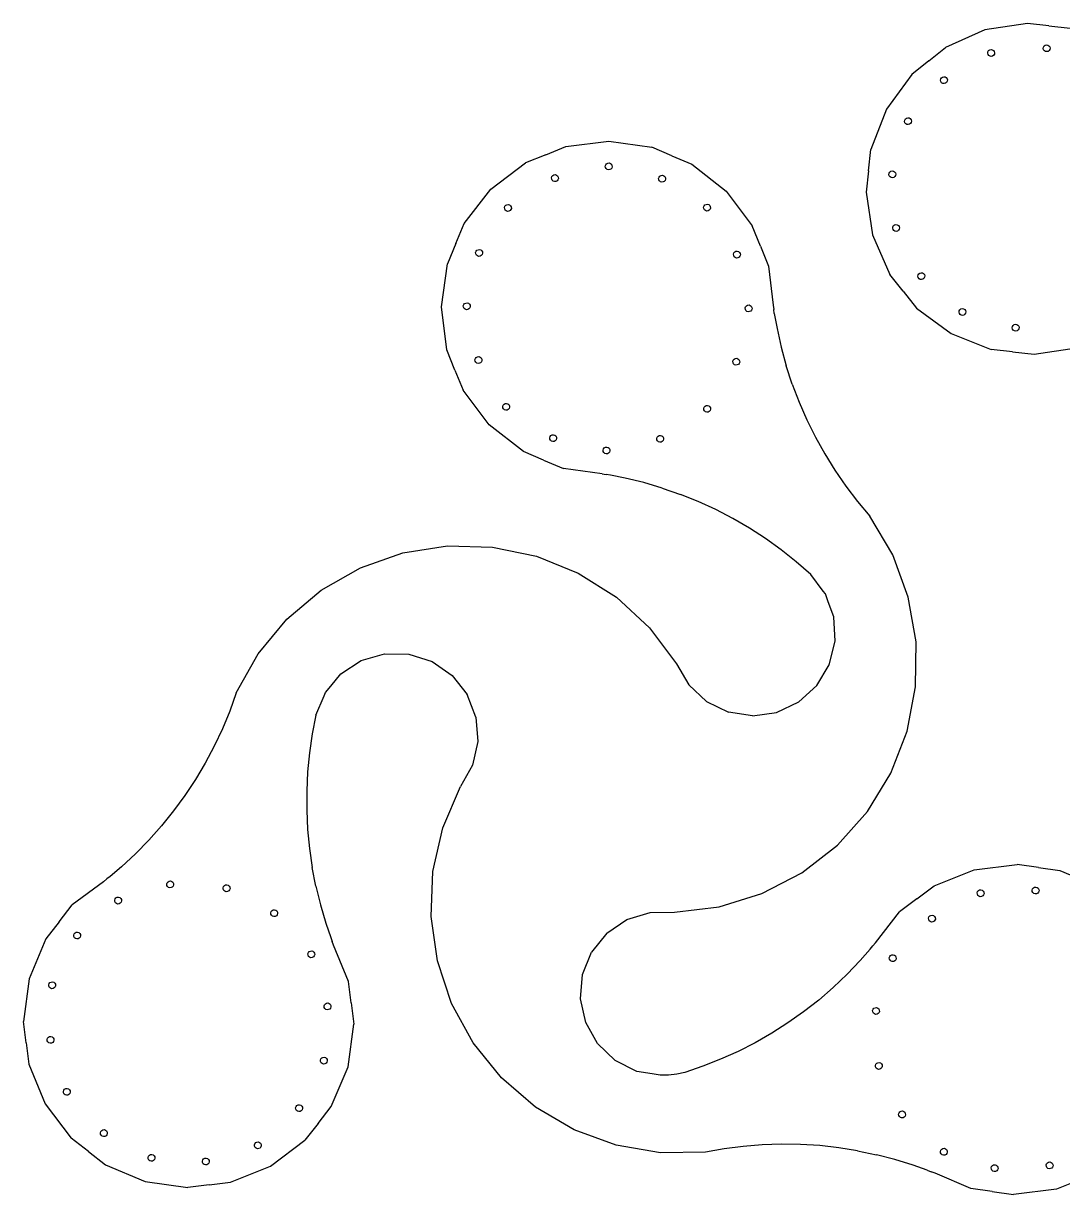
# Model space of a CAD drawing. Extents: x 31 to 183, y 98 to 185.
# Drawn here: x 30.9 to 106.8, y 98 to 183.5 of the extents above; entities that cross this region are included whole.
import ezdxf

# ---------------------------------------------------------------- set-up
doc = ezdxf.new("R2010")
doc.units = 0
doc.layers.add('ink_ext_XXXXXX', color=7, linetype='CONTINUOUS')

msp = doc.modelspace()

# ---------------------------------------------------------------- linework, layer by layer
at = {"layer": 'ink_ext_XXXXXX', "color": 7}
for points in [[(101.08657, 183.015071), (98.209777, 181.746477)], [(104.193198, 183.493484), (101.08657, 183.015071)], [(105.755397, 183.320699), (104.193198, 183.493484)], [(105.755397, 183.320699), (107.317819, 183.148021)], [(96.984072, 180.760334), (98.209777, 181.746477)], [(96.984072, 180.760334), (95.758566, 179.774676)], [(95.758566, 179.774676), (93.899642, 177.234553)], [(93.899642, 177.234553), (92.758902, 174.299041)], [(69.023744, 173.901216), (70.49243, 174.498521)], [(70.49243, 174.498521), (73.638118, 174.889606)], [(73.638118, 174.889606), (76.777309, 174.449661)], [(78.236343, 173.82915), (76.777309, 174.449661)], [(69.023744, 173.901216), (67.555371, 173.303523)], [(78.236343, 173.82915), (79.695376, 173.20864)], [(92.585974, 172.733768), (92.758902, 174.299041)], [(65.027764, 171.386505), (67.555371, 173.303523)], [(79.695376, 173.20864), (82.193266, 171.251943)], [(92.585974, 172.733768), (92.413325, 171.168236)], [(63.081342, 168.878633), (65.027764, 171.386505)], [(82.193266, 171.251943), (84.099837, 168.713046)], [(92.413325, 171.168236), (92.885974, 168.055322)], [(62.464936, 167.414898), (63.081342, 168.878633)], [(84.693065, 167.239479), (84.099837, 168.713046)], [(92.885974, 168.055322), (94.144844, 165.170793)], [(62.464936, 167.414898), (61.848918, 165.951475)], [(84.693065, 167.239479), (85.28598, 165.7663)], [(61.414214, 162.804975), (61.848918, 165.951475)], [(85.28598, 165.7663), (85.619058, 162.914303)], [(95.124508, 163.940884), (94.144844, 165.170793)], [(95.124508, 163.940884), (96.104118, 162.711338)], [(61.805432, 159.653951), (61.414214, 162.804975)], [(85.619058, 162.914303), (85.670895, 162.612764)], [(85.707934, 162.308922), (85.670895, 162.612764)], [(96.104118, 162.711338), (98.631054, 160.843584)], [(85.707934, 162.308922), (85.909904, 161.223636)], [(85.909904, 161.223636), (86.215687, 159.848222)], [(98.631054, 160.843584), (101.554159, 159.695086)], [(62.401068, 158.182962), (61.805432, 159.653951)], [(86.215687, 159.848222), (86.586792, 158.489516)], [(103.113974, 159.52), (101.554159, 159.695086)], [(103.113974, 159.52), (104.674324, 159.344776)], [(104.674324, 159.344776), (107.780046, 159.816123)], [(87.023211, 157.150714), (86.586792, 158.489516)], [(62.401068, 158.182962), (62.996041, 156.712399)], [(64.903721, 154.180479), (62.996041, 156.712399)], [(87.023211, 157.150714), (87.523179, 155.8352)], [(87.523179, 155.8352), (88.085912, 154.545542)], [(67.399138, 152.230436), (64.903721, 154.180479)], [(88.085912, 154.545542), (88.709996, 153.285086)], [(88.709996, 153.285086), (89.393944, 152.056479)], [(68.855593, 151.612334), (67.399138, 152.230436)], [(68.855593, 151.612334), (70.31201, 150.99388)], [(89.393944, 152.056479), (90.135954, 150.862752)], [(73.144549, 150.612295), (70.31201, 150.99388)], [(73.144549, 150.612295), (73.444225, 150.555044)], [(73.746584, 150.512761), (73.444225, 150.555044)], [(74.823403, 150.291974), (73.746584, 150.512761)], [(90.135954, 150.862752), (90.934889, 149.706513)], [(76.18797, 149.96271), (74.823403, 150.291974)], [(77.535471, 149.567518), (76.18797, 149.96271)], [(90.934889, 149.706513), (91.788246, 148.590871)], [(77.535471, 149.567518), (78.862201, 149.108219)], [(80.164963, 148.584803), (78.862201, 149.108219)], [(81.441104, 147.998977), (80.164963, 148.584803)], [(82.686918, 147.35256), (81.441104, 147.998977)], [(91.788246, 148.590871), (92.694112, 147.517808)], [(83.900377, 146.646483), (82.686918, 147.35256)], [(94.363989, 144.680192), (92.694112, 147.517808)], [(85.078162, 145.882877), (83.900377, 146.646483)], [(86.217581, 145.063099), (85.078162, 145.882877)], [(55.494009, 143.74271), (58.596448, 144.829693)], [(58.596448, 144.829693), (61.844983, 145.341653)], [(61.844983, 145.341653), (65.133111, 145.261724)], [(65.133111, 145.261724), (68.354316, 144.592556)], [(68.354316, 144.592556), (71.403425, 143.355813)], [(87.316019, 144.189205), (86.217581, 145.063099)], [(95.497297, 141.58942), (94.363989, 144.680192)], [(52.638034, 142.116334), (55.494009, 143.74271)], [(88.370546, 143.263642), (87.316019, 144.189205)], [(71.403425, 143.355813), (74.181561, 141.591996)], [(89.292225, 142.044805), (88.370546, 143.263642)], [(50.121906, 140.003625), (52.638034, 142.116334)], [(89.655718, 141.252176), (89.443382, 141.844652), (89.292225, 142.044805)], [(74.181561, 141.591996), (76.597745, 139.358849)], [(90.054677, 140.173971), (89.655718, 141.252176)], [(96.058058, 138.345898), (95.497297, 141.58942)], [(48.026573, 137.473892), (50.121906, 140.003625)], [(90.150635, 138.397223), (90.054677, 140.173971)], [(76.597745, 139.358849), (78.574004, 136.729384)], [(89.723555, 136.669593), (90.150635, 138.397223)], [(96.028625, 135.055501), (96.058058, 138.345898)], [(46.420165, 134.609183), (48.026573, 137.473892)], [(54.070958, 135.998702), (55.556119, 136.971415)], [(55.556119, 136.971415), (57.261109, 137.466871)], [(57.261109, 137.466871), (59.03751, 137.441513)], [(59.03751, 137.441513), (60.729406, 136.897299)], [(60.729406, 136.897299), (62.189434, 135.882459)], [(53.341132, 135.113551), (54.070958, 135.998702)], [(78.574004, 136.729384), (79.467315, 135.192489)], [(88.811098, 135.142428), (89.723555, 136.669593)], [(52.936124, 134.633264), (53.341132, 135.113551)], [(62.189434, 135.882459), (63.289126, 134.485403)], [(79.467315, 135.192489), (80.770906, 133.984507)], [(87.492895, 133.948337), (88.811098, 135.142428)], [(46.420165, 134.609183), (45.950951, 133.289203)], [(52.25053, 132.995691), (52.839443, 134.402078)], [(52.839443, 134.402078), (52.936124, 134.633264)], [(63.933107, 132.828219), (63.289126, 134.485403)], [(95.409819, 131.824236), (96.028625, 135.055501)], [(80.770906, 133.984507), (82.369856, 133.210832)], [(85.88423, 133.191948), (87.492895, 133.948337)], [(45.950951, 133.289203), (45.418435, 131.994167)], [(52.25053, 132.995691), (51.981487, 131.620353)], [(63.933107, 132.828219), (64.065086, 131.056446)], [(84.12559, 132.938615), (82.369856, 133.210832)], [(84.12559, 132.938615), (85.88423, 133.191948)], [(45.418435, 131.994167), (44.824325, 130.726728)], [(94.223306, 128.757275), (95.409819, 131.824236)], [(51.981487, 131.620353), (51.778667, 130.233948)], [(64.065086, 131.056446), (63.673743, 129.324596)], [(44.824325, 130.726728), (44.169974, 129.489579)], [(51.778667, 130.233948), (51.643111, 128.839559)], [(44.169974, 129.489579), (43.456503, 128.2865)], [(63.673743, 129.324596), (62.793155, 127.783693)], [(43.456503, 128.2865), (42.686206, 127.11902)], [(51.643111, 128.839559), (51.574849, 127.44073)], [(92.506743, 125.953448), (94.223306, 128.757275)], [(51.574849, 127.44073), (51.574221, 126.040619)], [(61.51188, 124.762466), (62.793155, 127.783693)], [(42.686206, 127.11902), (41.860238, 125.99127)], [(41.860238, 125.99127), (40.981245, 124.904738)], [(51.574221, 126.040619), (51.641532, 124.64203)], [(90.317094, 123.503108), (92.506743, 125.953448)], [(40.050583, 123.862117), (40.981245, 124.904738)], [(51.641532, 124.64203), (51.77607, 123.248234)], [(60.793799, 121.561454), (61.51188, 124.762466)], [(40.050583, 123.862117), (39.070696, 122.866336)], [(51.77607, 123.248234), (51.977162, 121.862853)], [(87.724643, 121.485233), (90.317094, 123.503108)], [(39.070696, 122.866336), (38.044269, 121.919233)], [(38.044269, 121.919233), (37.215999, 121.206535)], [(52.24554, 120.489355), (51.977162, 121.862853)], [(60.661554, 118.285016), (60.793799, 121.561454)], [(84.81413, 119.96482), (87.724643, 121.485233)], [(97.375474, 120.520907), (100.303375, 121.703411)], [(100.303375, 121.703411), (103.436767, 122.089084)], [(104.99923, 121.870415), (103.436767, 122.089084)], [(104.99923, 121.870415), (106.561655, 121.651396)], [(106.561655, 121.651396), (109.463797, 120.420613)], [(36.739637, 120.827642), (34.464161, 119.125706)], [(36.739637, 120.827642), (36.97332, 121.023074)], [(37.215999, 121.206535), (36.97332, 121.023074)], [(52.24554, 120.489355), (52.579363, 119.130424)], [(81.678831, 118.990681), (84.81413, 119.96482)], [(96.114291, 119.571872), (97.375474, 120.520907)], [(33.4996, 117.884496), (34.464161, 119.125706)], [(52.579363, 119.130424), (52.978234, 117.788941)], [(78.420767, 118.594008), (81.678831, 118.990681)], [(96.114291, 119.571872), (94.853109, 118.622838)], [(61.119474, 115.038778), (60.661554, 118.285016)], [(73.485, 117.068385), (74.952056, 118.06399)], [(74.952056, 118.06399), (76.646639, 118.587895)], [(76.646639, 118.587895), (78.420767, 118.594008)], [(93.107822, 116.370337), (94.853109, 118.622838)], [(33.4996, 117.884496), (32.535066, 116.643531)], [(52.978234, 117.788941), (53.326585, 116.751339)], [(32.535066, 116.643531), (31.317521, 113.74567)], [(53.326585, 116.751339), (53.441517, 116.468878)], [(53.542401, 116.181195), (53.441517, 116.468878)], [(73.485, 117.068385), (72.37374, 115.687978)], [(93.107822, 116.370337), (92.908252, 116.13928)], [(54.6293, 113.550412), (53.542401, 116.181195)], [(71.715436, 114.04355), (72.37374, 115.687978)], [(92.720124, 115.899178), (91.992206, 115.080885)], [(92.720124, 115.899178), (92.908252, 116.13928)], [(62.151623, 111.928041), (61.119474, 115.038778)], [(91.992206, 115.080885), (91.026083, 114.068002)], [(31.317521, 113.74567), (30.893634, 110.63029)], [(71.567516, 112.27895), (71.715436, 114.04355)], [(91.026083, 114.068002), (90.012604, 113.102822)], [(54.82515, 111.988606), (54.6293, 113.550412)], [(88.953825, 112.18796), (90.012604, 113.102822)], [(71.942078, 110.548678), (71.567516, 112.27895)], [(88.953825, 112.18796), (87.852419, 111.325149)], [(54.82515, 111.988606), (55.021075, 110.427502)], [(63.724548, 109.053576), (62.151623, 111.928041)], [(87.852419, 111.325149), (86.711095, 110.516476)], [(31.092819, 109.06979), (30.893634, 110.63029)], [(54.59022, 107.313301), (55.021075, 110.427502)], [(72.806803, 109.003378), (71.942078, 110.548678)], [(86.711095, 110.516476), (85.531833, 109.763853)], [(85.531833, 109.763853), (84.318018, 109.069044)], [(31.092819, 109.06979), (31.291694, 107.509715)], [(65.787171, 106.507417), (63.724548, 109.053576)], [(74.085797, 107.777937), (72.806803, 109.003378)], [(84.318018, 109.069044), (83.071944, 108.433576)], [(75.66716, 106.979446), (74.085797, 107.777937)], [(81.796972, 107.859), (80.49605, 107.346311)], [(83.071944, 108.433576), (81.796972, 107.859)], [(31.291694, 107.509715), (32.483957, 104.596584)], [(53.367125, 104.419908), (54.59022, 107.313301)], [(76.796475, 106.788003), (75.66716, 106.979446)], [(79.171836, 106.897137), (78.586746, 106.766218)], [(80.49605, 107.346311), (79.171836, 106.897137)], [(68.272119, 104.372005), (65.787171, 106.507417)], [(77.390683, 106.711244), (76.796475, 106.788003)], [(77.661427, 106.708006), (77.390683, 106.711244)], [(77.990622, 106.703875), (77.661427, 106.708006)], [(78.586746, 106.766218), (77.990622, 106.703875)], [(32.483957, 104.596584), (34.388911, 102.088662)], [(52.40148, 103.181795), (53.367125, 104.419908)], [(71.099195, 102.716195), (68.272119, 104.372005)], [(52.40148, 103.181795), (51.436232, 101.944066)], [(74.177242, 101.592814), (71.099195, 102.716195)], [(35.632421, 101.122398), (34.388911, 102.088662)], [(48.928189, 100.053744), (51.436232, 101.944066)], [(35.632421, 101.122398), (36.876297, 100.156236)], [(77.40657, 101.038124), (74.177242, 101.592814)], [(80.683375, 101.070022), (77.40657, 101.038124)], [(82.058595, 101.318236), (80.683375, 101.070022)], [(83.444726, 101.500015), (82.058595, 101.318236)], [(84.838151, 101.614723), (83.444726, 101.500015)], [(86.235324, 101.662386), (84.838151, 101.614723)], [(87.633011, 101.642612), (86.235324, 101.662386)], [(89.028056, 101.555775), (87.633011, 101.642612)], [(90.417606, 101.401723), (89.028056, 101.555775)], [(91.79781, 101.180944), (90.417606, 101.401723)], [(91.79781, 101.180944), (93.16555, 100.894131)], [(36.876297, 100.156236), (39.7765, 98.930489)], [(46.014431, 98.877339), (48.928189, 100.053744)], [(94.518018, 100.541585), (93.16555, 100.894131)], [(95.851453, 100.124603), (94.518018, 100.541585)], [(96.882133, 99.762649), (95.851453, 100.124603)], [(96.882133, 99.762649), (97.162736, 99.643874)], [(97.449087, 99.538885), (97.162736, 99.643874)], [(100.060015, 98.417343), (97.449087, 99.538885)], [(109.228092, 99.541203), (106.304686, 98.364174)], [(39.7765, 98.930489), (42.893385, 98.494269)], [(44.454077, 98.685733), (42.893385, 98.494269)], [(44.454077, 98.685733), (46.014431, 98.877339)], [(101.618978, 98.199124), (100.060015, 98.417343)], [(106.304686, 98.364174), (103.177941, 97.980904)], [(101.618978, 98.199124), (103.177941, 97.980904)]]:
    msp.add_lwpolyline(points, dxfattribs=at)
for points in [[(101.320254, 181.232666), (101.261151, 181.357298), (101.314285, 181.506655), (101.438949, 181.565773)], [(101.438949, 181.565773), (101.563581, 181.624877), (101.712854, 181.571508), (101.771958, 181.446876)], [(101.771958, 181.446876), (101.831061, 181.322244), (101.777927, 181.172887), (101.653295, 181.113783)], [(105.374973, 181.574254), (105.31587, 181.698886), (105.369004, 181.848242), (105.493668, 181.907361)], [(105.708013, 181.455371), (105.58335, 181.396252), (105.434077, 181.449622), (105.374973, 181.574254)], [(105.493668, 181.907361), (105.6183, 181.966465), (105.767573, 181.913095), (105.826676, 181.788463)], [(105.826676, 181.788463), (105.88578, 181.663831), (105.832645, 181.514475), (105.708013, 181.455371)], [(101.653295, 181.113783), (101.528631, 181.054665), (101.379358, 181.108034), (101.320254, 181.232666)], [(97.870341, 179.245235), (97.811238, 179.369867), (97.864372, 179.519223), (97.989036, 179.578342)], [(97.989036, 179.578342), (98.113668, 179.637446), (98.263068, 179.584137), (98.322172, 179.459505)], [(98.203382, 179.126352), (98.078718, 179.067233), (97.929445, 179.120603), (97.870341, 179.245235)], [(98.322172, 179.459505), (98.381276, 179.334873), (98.328014, 179.185456), (98.203382, 179.126352)], [(95.251482, 176.246342), (95.192379, 176.370974), (95.245513, 176.52033), (95.370177, 176.579449)], [(95.584523, 176.127459), (95.459859, 176.06834), (95.310586, 176.12171), (95.251482, 176.246342)], [(95.370177, 176.579449), (95.494809, 176.638553), (95.644082, 176.585183), (95.703185, 176.460551)], [(95.703185, 176.460551), (95.762289, 176.335919), (95.709155, 176.186563), (95.584523, 176.127459)], [(73.596629, 172.806598), (73.459493, 172.821431), (73.360023, 172.945027), (73.374856, 173.082163)], [(73.374856, 173.082163), (73.389688, 173.219299), (73.513284, 173.318769), (73.65042, 173.303937)], [(73.872194, 173.028372), (73.857362, 172.891236), (73.733766, 172.791766), (73.596629, 172.806598)], [(73.65042, 173.303937), (73.787557, 173.289104), (73.887026, 173.165508), (73.872194, 173.028372)], [(94.224148, 172.697744), (94.348779, 172.756848), (94.49818, 172.703539), (94.557283, 172.578907)], [(69.672157, 171.953653), (69.53502, 171.968485), (69.435551, 172.092081), (69.450383, 172.229217)], [(69.450383, 172.229217), (69.465215, 172.366354), (69.588811, 172.465823), (69.725948, 172.450991)], [(69.947721, 172.175426), (69.932889, 172.03829), (69.809293, 171.93882), (69.672157, 171.953653)], [(69.725948, 172.450991), (69.863084, 172.436159), (69.962554, 172.312563), (69.947721, 172.175426)], [(77.491157, 171.906348), (77.35402, 171.921181), (77.25455, 172.044777), (77.269383, 172.181913)], [(77.269383, 172.181913), (77.284215, 172.319049), (77.407811, 172.418519), (77.544947, 172.403687)], [(77.766721, 172.128122), (77.751889, 171.990986), (77.628293, 171.891516), (77.491157, 171.906348)], [(77.544947, 172.403687), (77.682084, 172.388854), (77.781554, 172.265258), (77.766721, 172.128122)], [(94.105453, 172.364637), (94.046349, 172.489269), (94.099484, 172.638626), (94.224148, 172.697744)], [(94.438493, 172.245754), (94.313829, 172.186636), (94.164556, 172.240005), (94.105453, 172.364637)], [(94.557283, 172.578907), (94.616387, 172.454275), (94.563125, 172.304858), (94.438493, 172.245754)], [(66.020665, 170.045354), (66.035497, 170.18249), (66.159093, 170.28196), (66.29623, 170.267127)], [(66.29623, 170.267127), (66.433366, 170.252295), (66.532836, 170.128699), (66.518003, 169.991563)], [(80.553858, 170.070238), (80.56869, 170.207374), (80.692286, 170.306844), (80.829422, 170.292012)], [(80.829422, 170.292012), (80.966559, 170.27718), (81.066028, 170.153584), (81.051196, 170.016447)], [(66.242439, 169.769789), (66.105302, 169.784621), (66.005833, 169.908217), (66.020665, 170.045354)], [(66.518003, 169.991563), (66.503171, 169.854426), (66.379575, 169.754957), (66.242439, 169.769789)], [(80.775632, 169.794673), (80.638495, 169.809506), (80.539025, 169.933102), (80.553858, 170.070238)], [(81.051196, 170.016447), (81.036364, 169.879311), (80.912768, 169.779841), (80.775632, 169.794673)], [(94.379018, 168.453357), (94.319915, 168.577989), (94.373049, 168.727345), (94.497713, 168.786464)], [(94.497713, 168.786464), (94.622345, 168.845568), (94.771618, 168.792198), (94.830721, 168.667566)], [(94.830721, 168.667566), (94.889825, 168.542934), (94.83669, 168.393578), (94.712059, 168.334474)], [(94.712059, 168.334474), (94.587395, 168.275355), (94.438122, 168.328725), (94.379018, 168.453357)], [(64.130764, 166.485314), (63.993627, 166.500146), (63.894158, 166.623742), (63.90899, 166.760879)], [(63.90899, 166.760879), (63.923822, 166.898015), (64.047418, 166.997485), (64.184555, 166.982653)], [(64.184555, 166.982653), (64.321691, 166.96782), (64.421161, 166.844224), (64.406328, 166.707088)], [(82.737721, 166.64052), (82.752554, 166.777656), (82.87615, 166.877126), (83.013286, 166.862294)], [(83.013286, 166.862294), (83.150422, 166.847461), (83.249892, 166.723865), (83.23506, 166.586729)], [(64.406328, 166.707088), (64.391496, 166.569952), (64.2679, 166.470482), (64.130764, 166.485314)], [(82.959495, 166.364955), (82.822359, 166.379788), (82.722889, 166.503384), (82.737721, 166.64052)], [(83.23506, 166.586729), (83.220228, 166.449593), (83.096632, 166.350123), (82.959495, 166.364955)], [(96.223011, 164.935421), (96.163907, 165.060053), (96.217042, 165.20941), (96.341706, 165.268529)], [(96.341706, 165.268529), (96.466338, 165.327632), (96.615738, 165.274323), (96.674842, 165.149691)], [(96.674842, 165.149691), (96.733946, 165.025059), (96.680683, 164.875642), (96.556051, 164.816539)], [(96.556051, 164.816539), (96.431388, 164.75742), (96.282115, 164.810789), (96.223011, 164.935421)], [(63.230514, 162.590787), (63.093378, 162.605619), (62.993908, 162.729215), (63.00874, 162.866352)], [(63.00874, 162.866352), (63.023572, 163.003488), (63.147168, 163.102958), (63.284305, 163.088125)], [(63.506079, 162.812561), (63.491246, 162.675424), (63.36765, 162.575955), (63.230514, 162.590787)], [(63.284305, 163.088125), (63.421441, 163.073293), (63.520911, 162.949697), (63.506079, 162.812561)], [(83.812441, 162.440483), (83.675304, 162.455315), (83.575835, 162.578911), (83.590667, 162.716047)], [(83.590667, 162.716047), (83.605499, 162.853184), (83.729095, 162.952654), (83.866232, 162.937821)], [(84.088005, 162.662257), (84.073173, 162.52512), (83.949577, 162.42565), (83.812441, 162.440483)], [(83.866232, 162.937821), (84.003368, 162.922989), (84.102838, 162.799393), (84.088005, 162.662257)], [(99.221904, 162.316562), (99.162801, 162.441194), (99.215935, 162.590551), (99.340599, 162.64967)], [(99.340599, 162.64967), (99.465231, 162.708773), (99.614631, 162.655464), (99.673735, 162.530832)], [(99.673735, 162.530832), (99.732839, 162.4062), (99.679577, 162.256783), (99.554945, 162.19768)], [(99.554945, 162.19768), (99.430281, 162.138561), (99.281008, 162.19193), (99.221904, 162.316562)], [(103.103609, 161.170533), (103.044505, 161.295165), (103.09764, 161.444521), (103.222304, 161.50364)], [(103.436649, 161.05165), (103.311986, 160.992531), (103.162713, 161.045901), (103.103609, 161.170533)], [(103.222304, 161.50364), (103.346936, 161.562744), (103.496209, 161.509374), (103.555312, 161.384742)], [(103.555312, 161.384742), (103.614416, 161.26011), (103.561281, 161.110754), (103.436649, 161.05165)], [(63.861686, 158.941879), (63.876518, 159.079015), (64.000114, 159.178485), (64.13725, 159.163653)], [(64.13725, 159.163653), (64.274387, 159.14882), (64.373856, 159.025224), (64.359024, 158.888088)], [(82.690417, 158.82152), (82.705249, 158.958657), (82.828845, 159.058126), (82.965982, 159.043294)], [(64.083459, 158.666314), (63.946323, 158.681147), (63.846853, 158.804743), (63.861686, 158.941879)], [(64.359024, 158.888088), (64.344192, 158.750952), (64.220596, 158.651482), (64.083459, 158.666314)], [(82.912191, 158.545956), (82.775054, 158.560788), (82.675585, 158.684384), (82.690417, 158.82152)], [(83.187755, 158.767729), (83.172923, 158.630593), (83.049327, 158.531123), (82.912191, 158.545956)], [(82.965982, 159.043294), (83.103118, 159.028462), (83.202588, 158.904866), (83.187755, 158.767729)], [(65.88772, 155.529231), (65.902552, 155.666368), (66.026148, 155.765837), (66.163284, 155.751005)], [(66.163284, 155.751005), (66.300421, 155.736173), (66.39989, 155.612577), (66.385058, 155.47544)], [(66.109494, 155.253667), (65.972357, 155.268499), (65.872887, 155.392095), (65.88772, 155.529231)], [(66.385058, 155.47544), (66.370226, 155.338304), (66.24663, 155.238834), (66.109494, 155.253667)], [(80.783445, 155.103651), (80.646309, 155.118483), (80.546839, 155.242079), (80.561672, 155.379216)], [(80.561672, 155.379216), (80.576504, 155.516352), (80.7001, 155.615822), (80.837236, 155.600989)], [(81.05901, 155.325425), (81.044178, 155.188288), (80.920582, 155.088819), (80.783445, 155.103651)], [(80.837236, 155.600989), (80.974373, 155.586157), (81.073842, 155.462561), (81.05901, 155.325425)], [(69.534728, 152.967092), (69.397591, 152.981924), (69.298121, 153.10552), (69.312954, 153.242656)], [(69.312954, 153.242656), (69.327786, 153.379793), (69.451382, 153.479263), (69.588518, 153.46443)], [(69.810292, 153.188866), (69.79546, 153.051729), (69.671864, 152.952259), (69.534728, 152.967092)], [(69.588518, 153.46443), (69.725655, 153.449598), (69.825125, 153.326002), (69.810292, 153.188866)], [(77.353727, 152.919787), (77.216591, 152.93462), (77.117121, 153.058216), (77.131954, 153.195352)], [(77.131954, 153.195352), (77.146786, 153.332488), (77.270382, 153.431958), (77.407518, 153.417126)], [(77.629292, 153.141561), (77.61446, 153.004425), (77.490864, 152.904955), (77.353727, 152.919787)], [(77.407518, 153.417126), (77.544655, 153.402293), (77.644124, 153.278697), (77.629292, 153.141561)], [(73.429255, 152.066842), (73.292118, 152.081674), (73.192649, 152.20527), (73.207481, 152.342407)], [(73.207481, 152.342407), (73.222313, 152.479543), (73.345909, 152.579013), (73.483046, 152.56418)], [(73.704819, 152.288616), (73.689987, 152.151479), (73.566391, 152.05201), (73.429255, 152.066842)], [(73.483046, 152.56418), (73.620182, 152.549348), (73.719652, 152.425752), (73.704819, 152.288616)], [(41.580097, 120.382883), (41.442961, 120.397715), (41.343491, 120.521311), (41.358323, 120.658448)], [(41.358323, 120.658448), (41.373156, 120.795584), (41.496752, 120.895054), (41.633888, 120.880221)], [(41.855662, 120.604657), (41.840829, 120.46752), (41.717233, 120.368051), (41.580097, 120.382883)], [(41.633888, 120.880221), (41.771024, 120.865389), (41.870494, 120.741793), (41.855662, 120.604657)], [(45.478962, 120.372445), (45.493794, 120.509582), (45.61739, 120.609051), (45.754526, 120.594219)], [(45.754526, 120.594219), (45.891663, 120.579387), (45.991133, 120.455791), (45.9763, 120.318654)], [(45.700736, 120.096881), (45.563599, 120.111713), (45.46413, 120.235309), (45.478962, 120.372445)], [(45.9763, 120.318654), (45.961468, 120.181518), (45.837872, 120.082048), (45.700736, 120.096881)], [(100.749393, 119.731609), (100.612257, 119.746441), (100.512787, 119.870037), (100.52762, 120.007174)], [(100.52762, 120.007174), (100.542452, 120.14431), (100.666048, 120.24378), (100.803184, 120.228948)], [(101.024958, 119.953383), (101.010126, 119.816247), (100.88653, 119.716777), (100.749393, 119.731609)], [(100.803184, 120.228948), (100.940321, 120.214115), (101.03979, 120.090519), (101.024958, 119.953383)], [(104.763414, 119.936166), (104.626277, 119.950998), (104.526808, 120.074594), (104.54164, 120.211731)], [(104.54164, 120.211731), (104.556472, 120.348867), (104.680068, 120.448337), (104.817205, 120.433504)], [(105.038978, 120.15794), (105.024146, 120.020803), (104.90055, 119.921334), (104.763414, 119.936166)], [(104.817205, 120.433504), (104.954341, 120.418672), (105.053811, 120.295076), (105.038978, 120.15794)], [(37.779313, 119.197208), (37.642177, 119.21204), (37.542707, 119.335636), (37.557539, 119.472773)], [(37.557539, 119.472773), (37.572372, 119.609909), (37.695968, 119.709379), (37.833104, 119.694546)], [(38.054878, 119.418982), (38.040045, 119.281845), (37.916449, 119.182376), (37.779313, 119.197208)], [(37.833104, 119.694546), (37.97024, 119.679714), (38.06971, 119.556118), (38.054878, 119.418982)], [(49.177181, 118.283794), (49.040045, 118.298627), (48.940575, 118.422223), (48.955407, 118.559359)], [(48.955407, 118.559359), (48.97024, 118.696495), (49.093836, 118.795965), (49.230972, 118.781133)], [(49.452746, 118.505568), (49.437913, 118.368432), (49.314317, 118.268962), (49.177181, 118.283794)], [(49.230972, 118.781133), (49.368108, 118.766301), (49.467578, 118.642705), (49.452746, 118.505568)], [(97.195987, 117.880475), (97.05885, 117.895307), (96.959381, 118.018903), (96.974213, 118.15604)], [(96.974213, 118.15604), (96.989045, 118.293176), (97.112641, 118.392646), (97.249778, 118.377813)], [(97.471551, 118.102249), (97.456719, 117.965112), (97.333123, 117.865643), (97.195987, 117.880475)], [(97.249778, 118.377813), (97.386914, 118.362981), (97.486384, 118.239385), (97.471551, 118.102249)], [(34.567169, 116.922038), (34.582001, 117.059175), (34.705578, 117.158469), (34.842715, 117.143637)], [(34.788958, 116.646614), (34.651822, 116.661446), (34.552333, 116.784867), (34.567169, 116.922038)], [(35.064507, 116.868248), (35.049671, 116.731076), (34.926094, 116.631782), (34.788958, 116.646614)], [(34.842715, 117.143637), (34.979851, 117.128804), (35.07934, 117.005384), (35.064507, 116.868248)], [(51.88576, 115.276494), (51.748623, 115.291326), (51.649135, 115.414747), (51.663971, 115.551918)], [(51.663971, 115.551918), (51.678803, 115.689055), (51.802399, 115.788524), (51.939536, 115.773692)], [(52.161309, 115.498127), (52.146473, 115.360956), (52.022896, 115.261662), (51.88576, 115.276494)], [(51.939536, 115.773692), (52.076672, 115.75886), (52.176142, 115.635264), (52.161309, 115.498127)], [(94.107531, 115.272576), (94.122364, 115.409712), (94.24596, 115.509182), (94.383096, 115.49435)], [(94.383096, 115.49435), (94.520232, 115.479517), (94.619702, 115.355921), (94.60487, 115.218785)], [(94.329305, 114.997011), (94.192169, 115.011844), (94.092699, 115.13544), (94.107531, 115.272576)], [(94.60487, 115.218785), (94.590037, 115.081649), (94.466441, 114.982179), (94.329305, 114.997011)], [(32.958801, 113.012339), (32.821665, 113.027171), (32.722176, 113.150592), (32.737012, 113.287763)], [(32.737012, 113.287763), (32.751845, 113.4249), (32.875422, 113.524194), (33.012558, 113.509362)], [(33.234351, 113.233973), (33.219515, 113.096801), (33.095938, 112.997507), (32.958801, 113.012339)], [(33.012558, 113.509362), (33.149694, 113.49453), (33.249183, 113.371109), (33.234351, 113.233973)], [(53.071435, 111.47571), (52.934299, 111.490542), (52.83481, 111.613963), (52.849646, 111.751134)], [(52.849646, 111.751134), (52.864478, 111.888271), (52.988055, 111.987565), (53.125192, 111.972733)], [(53.346984, 111.697343), (53.332148, 111.560172), (53.208571, 111.460878), (53.071435, 111.47571)], [(53.125192, 111.972733), (53.262328, 111.9579), (53.361817, 111.83448), (53.346984, 111.697343)], [(93.113411, 111.136765), (92.976275, 111.151598), (92.87679, 111.275053), (92.891622, 111.41219)], [(92.891622, 111.41219), (92.906455, 111.549326), (93.030051, 111.648796), (93.167187, 111.633963)], [(93.388961, 111.358399), (93.374128, 111.221262), (93.250548, 111.121933), (93.113411, 111.136765)], [(93.167187, 111.633963), (93.304323, 111.619131), (93.403793, 111.495535), (93.388961, 111.358399)], [(32.62591, 109.307884), (32.640742, 109.44502), (32.764335, 109.544455), (32.901471, 109.529623)], [(32.901471, 109.529623), (33.038607, 109.51479), (33.138081, 109.391229), (33.123249, 109.254093)], [(32.847699, 109.03246), (32.710563, 109.047292), (32.611074, 109.170713), (32.62591, 109.307884)], [(33.123249, 109.254093), (33.108412, 109.116922), (32.984835, 109.017627), (32.847699, 109.03246)], [(52.802503, 107.512901), (52.665367, 107.527733), (52.565878, 107.651154), (52.580714, 107.788325)], [(52.580714, 107.788325), (52.595547, 107.925462), (52.719139, 108.024896), (52.856275, 108.010064)], [(52.856275, 108.010064), (52.993411, 107.995232), (53.092885, 107.871671), (53.078053, 107.734534)], [(53.078053, 107.734534), (53.063216, 107.597363), (52.939639, 107.498069), (52.802503, 107.512901)], [(93.317968, 107.122745), (93.180832, 107.137577), (93.081343, 107.260998), (93.096179, 107.398169)], [(93.096179, 107.398169), (93.111011, 107.535306), (93.234589, 107.6346), (93.371725, 107.619768)], [(93.593518, 107.344378), (93.578681, 107.207207), (93.455104, 107.107913), (93.317968, 107.122745)], [(93.371725, 107.619768), (93.508861, 107.604935), (93.60835, 107.481515), (93.593518, 107.344378)], [(34.033374, 105.231676), (33.896238, 105.246508), (33.796749, 105.369929), (33.811585, 105.5071)], [(33.811585, 105.5071), (33.826417, 105.644236), (33.949994, 105.743531), (34.087131, 105.728698)], [(34.308924, 105.453309), (34.294087, 105.316138), (34.17051, 105.216843), (34.033374, 105.231676)], [(34.087131, 105.728698), (34.224267, 105.713866), (34.323756, 105.590445), (34.308924, 105.453309)], [(50.767628, 104.31188), (50.78246, 104.449016), (50.906037, 104.548311), (51.043174, 104.533478)], [(51.043174, 104.533478), (51.18031, 104.518646), (51.279799, 104.395225), (51.264966, 104.258089)], [(50.989417, 104.036456), (50.852281, 104.051288), (50.752792, 104.174709), (50.767628, 104.31188)], [(51.264966, 104.258089), (51.25013, 104.120918), (51.126553, 104.021623), (50.989417, 104.036456)], [(95.011273, 103.586409), (94.874136, 103.601241), (94.774648, 103.724662), (94.789484, 103.861833)], [(94.789484, 103.861833), (94.804316, 103.998969), (94.927908, 104.098404), (95.065045, 104.083572)], [(95.286822, 103.808042), (95.271986, 103.670871), (95.148409, 103.571576), (95.011273, 103.586409)], [(95.065045, 104.083572), (95.202181, 104.068739), (95.301654, 103.945179), (95.286822, 103.808042)], [(36.520149, 102.499659), (36.534981, 102.636796), (36.658573, 102.73623), (36.79571, 102.721398)], [(36.79571, 102.721398), (36.932846, 102.706566), (37.03232, 102.583005), (37.017487, 102.445868)], [(36.741938, 102.224235), (36.604801, 102.239067), (36.505313, 102.362488), (36.520149, 102.499659)], [(37.017487, 102.445868), (37.002651, 102.308697), (36.879074, 102.209403), (36.741938, 102.224235)], [(47.760187, 101.603316), (47.775019, 101.740453), (47.898612, 101.839887), (48.035748, 101.825055)], [(48.035748, 101.825055), (48.172884, 101.810223), (48.272358, 101.686662), (48.257526, 101.549525)], [(39.996594, 100.686573), (40.011426, 100.823709), (40.135004, 100.923004), (40.27214, 100.908171)], [(40.27214, 100.908171), (40.409276, 100.893339), (40.508765, 100.769918), (40.493933, 100.632782)], [(47.981976, 101.327892), (47.84484, 101.342724), (47.745351, 101.466145), (47.760187, 101.603316)], [(48.257526, 101.549525), (48.242689, 101.412354), (48.119112, 101.31306), (47.981976, 101.327892)], [(98.069636, 100.860486), (97.9325, 100.875318), (97.833011, 100.998739), (97.847847, 101.135911)], [(97.847847, 101.135911), (97.86268, 101.273047), (97.986257, 101.372341), (98.123393, 101.357509)], [(98.345186, 101.08212), (98.33035, 100.944948), (98.206773, 100.845654), (98.069636, 100.860486)], [(98.123393, 101.357509), (98.260529, 101.342677), (98.360018, 101.219256), (98.345186, 101.08212)], [(40.218383, 100.411149), (40.081247, 100.425981), (39.981758, 100.549402), (39.996594, 100.686573)], [(40.493933, 100.632782), (40.479096, 100.495611), (40.355519, 100.396316), (40.218383, 100.411149)], [(44.181192, 100.142217), (44.044056, 100.157049), (43.944567, 100.28047), (43.959403, 100.417641)], [(43.959403, 100.417641), (43.974236, 100.554778), (44.097828, 100.654212), (44.234964, 100.63938)], [(44.456742, 100.36385), (44.441905, 100.226679), (44.318328, 100.127385), (44.181192, 100.142217)], [(44.234964, 100.63938), (44.3721, 100.624548), (44.471574, 100.500987), (44.456742, 100.36385)], [(101.550404, 99.937072), (101.565236, 100.074208), (101.688829, 100.173643), (101.825965, 100.158811)], [(101.825965, 100.158811), (101.963101, 100.143978), (102.062575, 100.020417), (102.047743, 99.883281)], [(105.786213, 99.866204), (105.649077, 99.881037), (105.549588, 100.004457), (105.564424, 100.141629)], [(105.564424, 100.141629), (105.579257, 100.278765), (105.702849, 100.3782), (105.839985, 100.363368)], [(106.061763, 100.087838), (106.046927, 99.950667), (105.92335, 99.851372), (105.786213, 99.866204)], [(105.839985, 100.363368), (105.977122, 100.348535), (106.076595, 100.224974), (106.061763, 100.087838)], [(101.772193, 99.661648), (101.635057, 99.67648), (101.535568, 99.799901), (101.550404, 99.937072)], [(102.047743, 99.883281), (102.032906, 99.74611), (101.909329, 99.646815), (101.772193, 99.661648)]]:
    msp.add_open_spline(points, degree=3, dxfattribs=at)

doc.saveas('drawing.dxf')
